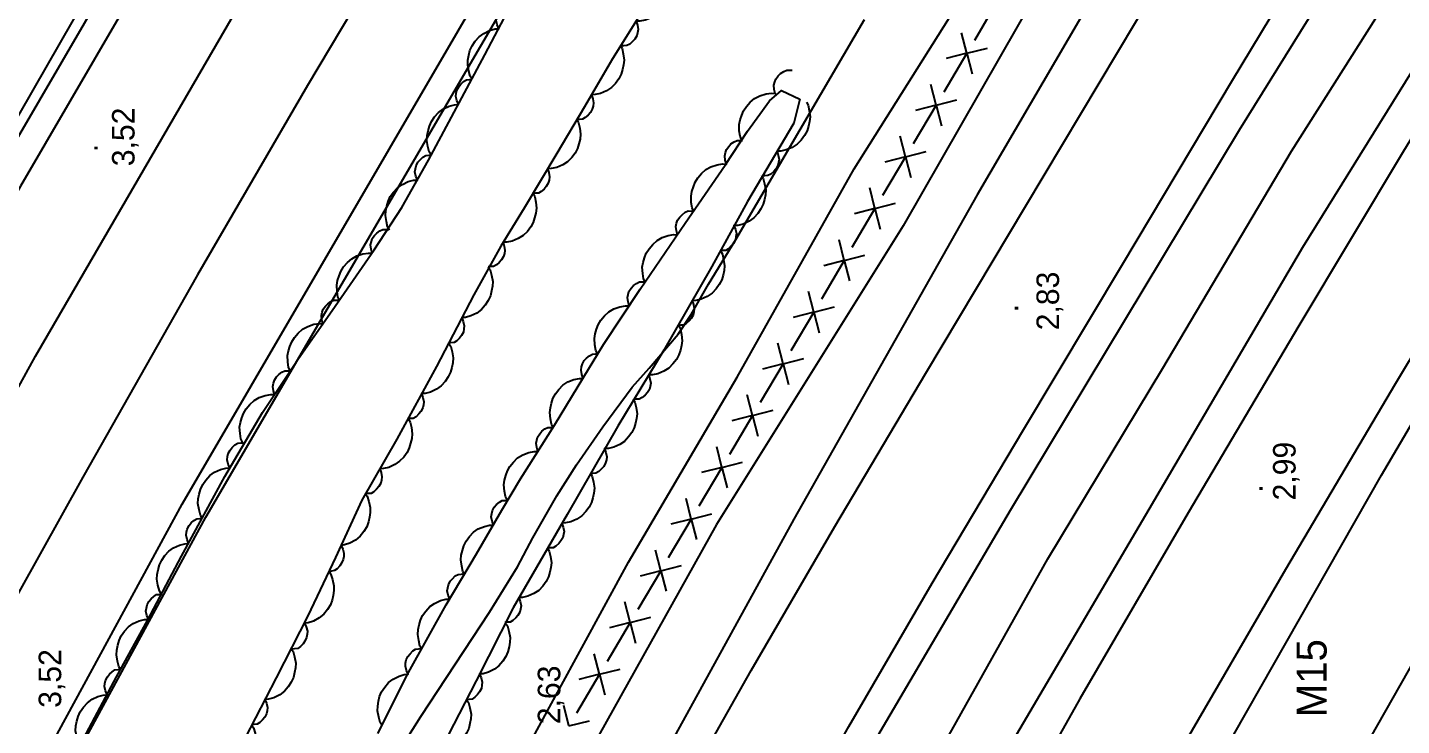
# Model space of a CAD drawing. Extents: x 731154 to 731744, y 4379381 to 4380408.
# Drawn here: x 731353.3 to 731444.7, y 4379858 to 4379904.5 of the extents above; entities that cross this region are included whole.
import ezdxf
from ezdxf.enums import TextEntityAlignment as Align

# ---------------------------------------------------------------- set-up
doc = ezdxf.new("R2010")
doc.units = 0
doc.linetypes.add('DASHED', pattern=[0])
doc.linetypes.add('HIDDEN', pattern=[0])
doc.layers.get('0').update_dxf_attribs({"linetype": 'CONTINUOUS'})
for name, color, linetype in [('1', 7, 'CONTINUOUS'), ('14', 7, 'CONTINUOUS'), ('25', 7, 'CONTINUOUS'), ('33', 7, 'CONTINUOUS'), ('39', 7, 'CONTINUOUS'), ('44', 7, 'CONTINUOUS'), ('48', 7, 'CONTINUOUS'), ('51', 7, 'CONTINUOUS'), ('53', 7, 'CONTINUOUS'), ('8', 7, 'CONTINUOUS'), ('9', 7, 'CONTINUOUS'), ('PATTERN_CLASS', 7, 'CONTINUOUS')]:
    doc.layers.add(name, color=color, linetype=linetype)

msp = doc.modelspace()

# ---------------------------------------------------------------- linework, layer by layer
at = {"layer": '1', "color": 0, "linetype": 'CONTINUOUS'}
for points in [[(731327.65, 4379803.55), (731344.28, 4379837.3), (731363.59, 4379872.78), (731391.14, 4379920.03), (731420.09, 4379966.58), (731447.8, 4380010.21), (731471.68, 4380048.21), (731502.19, 4380096.4), (731528.62, 4380138.02), (731567.83, 4380200)], [(731329.26, 4379802.75), (731345.88, 4379836.46), (731365.16, 4379871.9), (731392.68, 4379919.1), (731421.61, 4379965.62), (731449.32, 4380009.26), (731473.2, 4380047.26), (731503.71, 4380095.44), (731530.14, 4380137.06), (731569.95, 4380200)], [(731388.5, 4380008.96), (731398.7, 4380002.89), (731400.09, 4380002.42), (731401.95, 4380001.75), (731403.63, 4380001.14), (731405.19, 4380000.67), (731406.84, 4380000.32), (731408.59, 4380000.04), (731410.4, 4379999.76), (731412.37, 4379999.44), (731414.57, 4379999.03), (731417.08, 4379998.4), (731412.86, 4379992.17), (731398.99, 4379970.48), (731372.84, 4379928.29), (731352.82, 4379893.92), (731336.1, 4379863.98), (731325.95, 4379845.46), (731308.73, 4379810.77)], [(731411.34, 4379993.14), (731397.47, 4379971.44), (731371.3, 4379929.21), (731351.26, 4379894.82), (731334.52, 4379864.86), (731324.37, 4379846.32)], [(731340.65, 4379858.66), (731353.83, 4379882.62), (731371.8, 4379913.58), (731392.17, 4379947.06), (731413.7, 4379981.71)], [(731416.15, 4379972.78), (731409.74, 4379962.69), (731402.93, 4379951.71), (731395.55, 4379939.67), (731387.53, 4379926.57), (731379.47, 4379913.3), (731371.92, 4379900.64), (731364.6, 4379888.03), (731356.97, 4379874.56), (731348.44, 4379859.27)]]:
    msp.add_lwpolyline(points, dxfattribs=at)
at = {"layer": '14', "color": 0, "linetype": 'CONTINUOUS'}
for points in [[(731363.56, 4379790.37), (731370.14, 4379803.92), (731375.58, 4379814.48), (731380.87, 4379824.35), (731386.09, 4379833.96), (731391.15, 4379843.27), (731396.21, 4379852.44), (731401.45, 4379861.71), (731407.02, 4379871.29), (731413.08, 4379881.48), (731419.74, 4379892.62), (731427.06, 4379904.86), (731434.74, 4379917.58), (731442.44, 4379930.09), (731449.96, 4379942.13), (731457.28, 4379953.75), (731464.93, 4379965.83), (731473.46, 4379979.23)], [(731495.62, 4379977.55), (731487.13, 4379964.07), (731478.41, 4379950.23), (731469.47, 4379936.02), (731460.51, 4379921.69), (731452.17, 4379908.21), (731444.87, 4379896.26), (731437.89, 4379884.63), (731430.53, 4379872.19), (731423.33, 4379859.81), (731416.88, 4379848.38), (731410.67, 4379837.1), (731403.86, 4379824.55), (731395.43, 4379808.76), (731385.3, 4379789.44)], [(731370.34, 4379787.16), (731376.84, 4379800.56), (731382.23, 4379811.01), (731387.48, 4379820.82), (731392.68, 4379830.38), (731397.72, 4379839.65), (731402.75, 4379848.78), (731407.96, 4379857.98), (731413.5, 4379867.51), (731419.53, 4379877.66), (731426.18, 4379888.77), (731433.48, 4379900.98), (731441.14, 4379913.67), (731448.82, 4379926.15), (731456.32, 4379938.15), (731463.62, 4379949.75), (731471.26, 4379961.81), (731479.79, 4379975.21)], [(731501.96, 4379973.54), (731493.47, 4379960.06), (731484.76, 4379946.23), (731475.82, 4379932.04), (731466.88, 4379917.73), (731458.56, 4379904.31), (731451.29, 4379892.38), (731444.34, 4379880.8), (731437, 4379868.42), (731429.84, 4379856.09), (731423.42, 4379844.71), (731417.25, 4379833.48), (731410.47, 4379820.98), (731402.07, 4379805.26), (731391.99, 4379786.06)]]:
    msp.add_lwpolyline(points, dxfattribs=at)
at = {"layer": '25', "color": 0, "linetype": 'HIDDEN'}
msp.add_lwpolyline([(731369.88, 4379770.73), (731383.73, 4379800.09), (731404.41, 4379839.69), (731412.85, 4379854.25), (731421.19, 4379869.14), (731428.84, 4379881.82), (731437.41, 4379896.25), (731445.91, 4379909.69), (731454.43, 4379922.96), (731462.21, 4379935.71), (731471.23, 4379950.48), (731479.3, 4379963.56), (731488.1, 4379977.06), (731495.73, 4379988.83), (731502.84, 4380000.59), (731512.62, 4380015.09)], dxfattribs=at)
at = {"layer": '33', "color": 0, "linetype": 'CONTINUOUS'}
for p, q in [((731417.83, 4379906.21), (731416.31, 4379903.63)), ((731415.8, 4379902.77), (731415.44, 4379904.14)), ((731415.8, 4379902.77), (731417.17, 4379903.12)), ((731415.8, 4379902.77), (731414.27, 4379900.18)), ((731415.8, 4379902.77), (731414.43, 4379902.42)), ((731415.8, 4379902.77), (731416.15, 4379901.4)), ((731413.76, 4379899.32), (731413.41, 4379900.69)), ((731413.76, 4379899.32), (731412.23, 4379896.74)), ((731413.76, 4379899.32), (731412.39, 4379898.97)), ((731413.76, 4379899.32), (731415.13, 4379899.68)), ((731413.76, 4379899.32), (731414.11, 4379897.95)), ((731411.72, 4379895.88), (731411.37, 4379897.25)), ((731411.72, 4379895.88), (731410.2, 4379893.3)), ((731411.72, 4379895.88), (731410.35, 4379895.53)), ((731411.72, 4379895.88), (731413.09, 4379896.23)), ((731411.72, 4379895.88), (731412.08, 4379894.51)), ((731409.69, 4379892.44), (731409.34, 4379893.81)), ((731409.69, 4379892.44), (731408.16, 4379889.86)), ((731409.69, 4379892.44), (731408.32, 4379892.09)), ((731409.69, 4379892.44), (731411.06, 4379892.79)), ((731409.69, 4379892.44), (731410.04, 4379891.07)), ((731407.65, 4379888.99), (731407.3, 4379890.36)), ((731407.65, 4379888.99), (731409.02, 4379889.35)), ((731407.65, 4379888.99), (731406.13, 4379886.41)), ((731407.65, 4379888.99), (731406.28, 4379888.64)), ((731407.65, 4379888.99), (731408, 4379887.62)), ((731405.62, 4379885.55), (731405.26, 4379886.92)), ((731405.62, 4379885.55), (731404.09, 4379882.97)), ((731405.62, 4379885.55), (731404.25, 4379885.2)), ((731405.62, 4379885.55), (731406.99, 4379885.9)), ((731405.62, 4379885.55), (731405.97, 4379884.18)), ((731403.58, 4379882.11), (731403.23, 4379883.48)), ((731403.58, 4379882.11), (731402.05, 4379879.53)), ((731403.58, 4379882.11), (731402.21, 4379881.76)), ((731403.58, 4379882.11), (731404.95, 4379882.46)), ((731403.58, 4379882.11), (731403.93, 4379880.74)), ((731401.54, 4379878.67), (731401.19, 4379880.04)), ((731401.54, 4379878.67), (731400.02, 4379876.08)), ((731401.54, 4379878.67), (731400.17, 4379878.31)), ((731401.54, 4379878.67), (731402.91, 4379879.02)), ((731401.54, 4379878.67), (731401.9, 4379877.3)), ((731399.51, 4379875.22), (731399.16, 4379876.59)), ((731399.51, 4379875.22), (731400.88, 4379875.57)), ((731399.51, 4379875.22), (731397.98, 4379872.64)), ((731399.51, 4379875.22), (731398.14, 4379874.87)), ((731399.51, 4379875.22), (731399.86, 4379873.85)), ((731397.47, 4379871.78), (731397.12, 4379873.15)), ((731397.47, 4379871.78), (731398.84, 4379872.13)), ((731397.47, 4379871.78), (731395.94, 4379869.2)), ((731397.47, 4379871.78), (731396.1, 4379871.43)), ((731397.47, 4379871.78), (731397.82, 4379870.41)), ((731395.44, 4379868.34), (731395.08, 4379869.71)), ((731395.44, 4379868.34), (731393.91, 4379865.75)), ((731395.44, 4379868.34), (731394.07, 4379867.98)), ((731395.44, 4379868.34), (731396.81, 4379868.69)), ((731395.44, 4379868.34), (731395.79, 4379866.97)), ((731393.4, 4379864.89), (731393.05, 4379866.26)), ((731393.4, 4379864.89), (731391.87, 4379862.31)), ((731393.4, 4379864.89), (731392.03, 4379864.54)), ((731393.4, 4379864.89), (731394.77, 4379865.25)), ((731393.4, 4379864.89), (731393.75, 4379863.52)), ((731391.36, 4379861.45), (731391.01, 4379862.82)), ((731391.36, 4379861.45), (731392.73, 4379861.8)), ((731391.36, 4379861.45), (731389.84, 4379858.87)), ((731391.36, 4379861.45), (731389.99, 4379861.1)), ((731391.36, 4379861.45), (731391.72, 4379860.08)), ((731389.33, 4379858.01), (731388.98, 4379859.38)), ((731389.33, 4379858.01), (731390.7, 4379858.36))]:
    msp.add_line(p, q, dxfattribs=at)
at = {"layer": '39', "color": 0, "linetype": 'CONTINUOUS'}
msp.add_lwpolyline([(731657.51, 4380200), (731656.83, 4380198.94), (731603.69, 4380115.3), (731550.16, 4380030.47), (731496.81, 4379945.2), (731466.61, 4379899.4), (731442.11, 4379856.3), (731410.6, 4379801.59), (731366.57, 4379711.54), (731322.95, 4379621.67), (731278.82, 4379531.74), (731234.51, 4379441.59), (731214.19, 4379400)], dxfattribs=at)
at = {"layer": '44', "color": 0, "linetype": 'CONTINUOUS'}
msp.add_lwpolyline([(731377.71, 4379855.86), (731379.46, 4379858.63), (731384.03, 4379865.59), (731385.9, 4379868.6), (731386.92, 4379870.53), (731388.51, 4379873.33), (731389.83, 4379875.38), (731391.59, 4379877.92), (731393.53, 4379880.56), (731394.67, 4379881.81), (731396.59, 4379884.08), (731397.46, 4379885.39), (731398.62, 4379887.4), (731400.44, 4379890.39), (731409, 4379905.03)], dxfattribs=at)
at = {"layer": '51', "color": 0, "linetype": 'CONTINUOUS'}
msp.add_lwpolyline([(731318.06, 4380050.05), (731358.07, 4380024.98), (731410.01, 4379992.55), (731385.93, 4379954.46), (731357.19, 4379906.54), (731334.16, 4379866.36), (731291.94, 4379889.52), (731252.47, 4379912.14), (731229.26, 4379924.5)], dxfattribs=at)
at = {"layer": '53', "color": 0, "linetype": 'CONTINUOUS'}
for points in [[(731395.77, 4379908.15), (731395.88, 4379907.95), (731395.96, 4379907.59), (731396.01, 4379907.17), (731395.97, 4379906.86), (731395.89, 4379906.54), (731395.79, 4379906.24), (731395.63, 4379905.93), (731395.4, 4379905.63), (731395.13, 4379905.35), (731394.8, 4379905.14), (731394.4, 4379904.98), (731394.04, 4379904.9), (731393.79, 4379904.9), (731393.88, 4379904.64), (731393.93, 4379904.35), (731393.89, 4379904.14), (731393.84, 4379903.94), (731393.71, 4379903.71), (731393.56, 4379903.55), (731393.37, 4379903.38), (731393.17, 4379903.28), (731392.97, 4379903.27), (731392.81, 4379903.26)], [(731382.88, 4379901.04), (731382.76, 4379901.24), (731382.66, 4379901.59), (731382.59, 4379902), (731382.6, 4379902.32), (731382.67, 4379902.64), (731382.74, 4379902.95), (731382.89, 4379903.27), (731383.09, 4379903.58), (731383.35, 4379903.87), (731383.66, 4379904.1), (731384.05, 4379904.29), (731384.41, 4379904.39), (731384.65, 4379904.41), (731384.55, 4379904.67), (731384.49, 4379904.95), (731384.51, 4379905.16), (731384.55, 4379905.37), (731384.67, 4379905.6), (731384.8, 4379905.77), (731384.99, 4379905.95), (731385.17, 4379906.07), (731385.37, 4379906.09), (731385.53, 4379906.11)], [(731392.75, 4379903.3), (731392.86, 4379903.09), (731392.94, 4379902.73), (731393, 4379902.32), (731392.96, 4379902), (731392.89, 4379901.69), (731392.8, 4379901.38), (731392.64, 4379901.07), (731392.42, 4379900.77), (731392.15, 4379900.49), (731391.83, 4379900.27), (731391.42, 4379900.1), (731391.07, 4379900.02), (731390.82, 4379900.01), (731390.91, 4379899.75), (731390.96, 4379899.47), (731390.93, 4379899.25), (731390.88, 4379899.05), (731390.75, 4379898.83), (731390.6, 4379898.66), (731390.41, 4379898.49), (731390.22, 4379898.38), (731390.02, 4379898.37), (731389.86, 4379898.36)], [(731400.8, 4379897.03), (731400.71, 4379897.25), (731400.66, 4379897.61), (731400.65, 4379898.03), (731400.72, 4379898.34), (731400.83, 4379898.65), (731400.95, 4379898.94), (731401.14, 4379899.24), (731401.39, 4379899.51), (731401.68, 4379899.76), (731402.03, 4379899.95), (731402.45, 4379900.08), (731402.81, 4379900.12), (731403.06, 4379900.1), (731402.99, 4379900.37), (731402.97, 4379900.66), (731403.02, 4379900.87), (731403.09, 4379901.06), (731403.25, 4379901.27), (731403.41, 4379901.43), (731403.62, 4379901.57), (731403.82, 4379901.66), (731404.02, 4379901.65), (731404.18, 4379901.64)], [(731380.15, 4379896.01), (731380.03, 4379896.21), (731379.94, 4379896.57), (731379.87, 4379896.98), (731379.89, 4379897.3), (731379.96, 4379897.61), (731380.04, 4379897.92), (731380.18, 4379898.24), (731380.39, 4379898.55), (731380.65, 4379898.84), (731380.97, 4379899.07), (731381.36, 4379899.25), (731381.72, 4379899.34), (731381.97, 4379899.36), (731381.87, 4379899.62), (731381.8, 4379899.9), (731381.83, 4379900.12), (731381.87, 4379900.32), (731381.99, 4379900.55), (731382.13, 4379900.72), (731382.32, 4379900.9), (731382.5, 4379901.01), (731382.71, 4379901.03), (731382.86, 4379901.05)], [(731405.13, 4379899.53), (731405.24, 4379899.32), (731405.32, 4379898.96), (731405.37, 4379898.55), (731405.34, 4379898.23), (731405.26, 4379897.92), (731405.17, 4379897.61), (731405, 4379897.3), (731404.78, 4379897), (731404.51, 4379896.72), (731404.18, 4379896.51), (731403.78, 4379896.34), (731403.42, 4379896.26), (731403.18, 4379896.26), (731403.26, 4379896), (731403.31, 4379895.71), (731403.28, 4379895.5), (731403.23, 4379895.3), (731403.1, 4379895.07), (731402.95, 4379894.9), (731402.76, 4379894.74), (731402.57, 4379894.63), (731402.37, 4379894.62), (731402.21, 4379894.61)], [(731389.86, 4379898.36), (731389.97, 4379898.15), (731390.05, 4379897.79), (731390.1, 4379897.38), (731390.07, 4379897.06), (731389.99, 4379896.75), (731389.9, 4379896.44), (731389.73, 4379896.13), (731389.51, 4379895.83), (731389.24, 4379895.55), (731388.91, 4379895.34), (731388.51, 4379895.17), (731388.15, 4379895.1), (731387.9, 4379895.09), (731387.99, 4379894.83), (731388.04, 4379894.55), (731388.01, 4379894.33), (731387.95, 4379894.13), (731387.82, 4379893.91), (731387.67, 4379893.74), (731387.48, 4379893.57), (731387.29, 4379893.47), (731387.09, 4379893.46), (731386.93, 4379893.45)], [(731397.62, 4379892.27), (731397.53, 4379892.49), (731397.47, 4379892.85), (731397.45, 4379893.27), (731397.51, 4379893.58), (731397.61, 4379893.89), (731397.72, 4379894.19), (731397.9, 4379894.49), (731398.14, 4379894.77), (731398.44, 4379895.03), (731398.77, 4379895.22), (731399.19, 4379895.36), (731399.55, 4379895.41), (731399.8, 4379895.4), (731399.73, 4379895.67), (731399.7, 4379895.96), (731399.74, 4379896.17), (731399.81, 4379896.37), (731399.96, 4379896.58), (731400.11, 4379896.74), (731400.32, 4379896.89), (731400.52, 4379896.98), (731400.72, 4379896.98), (731400.88, 4379896.98)], [(731377.38, 4379891.01), (731377.26, 4379891.21), (731377.18, 4379891.57), (731377.11, 4379891.98), (731377.14, 4379892.3), (731377.21, 4379892.61), (731377.29, 4379892.92), (731377.44, 4379893.24), (731377.66, 4379893.54), (731377.92, 4379893.83), (731378.24, 4379894.05), (731378.63, 4379894.23), (731378.99, 4379894.32), (731379.24, 4379894.33), (731379.14, 4379894.59), (731379.08, 4379894.88), (731379.11, 4379895.09), (731379.15, 4379895.29), (731379.28, 4379895.52), (731379.42, 4379895.69), (731379.61, 4379895.86), (731379.8, 4379895.98), (731380, 4379895.99), (731380.16, 4379896.01)], [(731402.14, 4379894.65), (731402.26, 4379894.45), (731402.35, 4379894.09), (731402.42, 4379893.68), (731402.4, 4379893.36), (731402.33, 4379893.04), (731402.25, 4379892.73), (731402.1, 4379892.42), (731401.89, 4379892.11), (731401.63, 4379891.82), (731401.31, 4379891.6), (731400.91, 4379891.41), (731400.56, 4379891.32), (731400.31, 4379891.31), (731400.41, 4379891.05), (731400.47, 4379890.77), (731400.44, 4379890.55), (731400.4, 4379890.35), (731400.28, 4379890.12), (731400.13, 4379889.95), (731399.95, 4379889.77), (731399.76, 4379889.66), (731399.56, 4379889.65), (731399.4, 4379889.63)], [(731386.94, 4379893.44), (731387.05, 4379893.23), (731387.12, 4379892.87), (731387.17, 4379892.46), (731387.13, 4379892.14), (731387.04, 4379891.83), (731386.95, 4379891.52), (731386.78, 4379891.22), (731386.56, 4379890.92), (731386.28, 4379890.64), (731385.95, 4379890.44), (731385.55, 4379890.27), (731385.19, 4379890.2), (731384.94, 4379890.2), (731385.02, 4379889.94), (731385.07, 4379889.65), (731385.03, 4379889.44), (731384.98, 4379889.24), (731384.84, 4379889.02), (731384.69, 4379888.85), (731384.5, 4379888.69), (731384.31, 4379888.58), (731384.1, 4379888.58), (731383.95, 4379888.57)], [(731394.39, 4379887.56), (731394.29, 4379887.77), (731394.24, 4379888.13), (731394.21, 4379888.55), (731394.26, 4379888.86), (731394.36, 4379889.17), (731394.47, 4379889.47), (731394.66, 4379889.77), (731394.9, 4379890.05), (731395.19, 4379890.32), (731395.52, 4379890.51), (731395.94, 4379890.65), (731396.3, 4379890.71), (731396.55, 4379890.69), (731396.48, 4379890.96), (731396.44, 4379891.25), (731396.49, 4379891.46), (731396.55, 4379891.66), (731396.7, 4379891.87), (731396.86, 4379892.03), (731397.06, 4379892.19), (731397.26, 4379892.28), (731397.46, 4379892.27), (731397.62, 4379892.28)], [(731374.05, 4379886.35), (731373.95, 4379886.56), (731373.9, 4379886.92), (731373.88, 4379887.34), (731373.93, 4379887.66), (731374.04, 4379887.96), (731374.15, 4379888.26), (731374.33, 4379888.56), (731374.58, 4379888.84), (731374.87, 4379889.1), (731375.21, 4379889.29), (731375.62, 4379889.43), (731375.98, 4379889.48), (731376.23, 4379889.47), (731376.16, 4379889.74), (731376.13, 4379890.03), (731376.18, 4379890.24), (731376.24, 4379890.44), (731376.39, 4379890.65), (731376.55, 4379890.81), (731376.75, 4379890.96), (731376.95, 4379891.05), (731377.15, 4379891.05), (731377.31, 4379891.04)], [(731399.42, 4379889.62), (731399.54, 4379889.41), (731399.62, 4379889.06), (731399.68, 4379888.64), (731399.65, 4379888.32), (731399.58, 4379888.01), (731399.49, 4379887.7), (731399.33, 4379887.39), (731399.12, 4379887.09), (731398.85, 4379886.8), (731398.53, 4379886.58), (731398.13, 4379886.41), (731397.77, 4379886.32), (731397.52, 4379886.31), (731397.62, 4379886.05), (731397.67, 4379885.77), (731397.64, 4379885.56), (731397.59, 4379885.35), (731397.47, 4379885.13), (731397.32, 4379884.96), (731397.13, 4379884.79), (731396.94, 4379884.68), (731396.74, 4379884.67), (731396.58, 4379884.65)], [(731383.96, 4379888.56), (731384.09, 4379888.36), (731384.18, 4379888), (731384.26, 4379887.59), (731384.24, 4379887.27), (731384.18, 4379886.96), (731384.11, 4379886.64), (731383.96, 4379886.32), (731383.75, 4379886.02), (731383.5, 4379885.72), (731383.19, 4379885.49), (731382.79, 4379885.3), (731382.44, 4379885.2), (731382.19, 4379885.18), (731382.29, 4379884.93), (731382.36, 4379884.64), (731382.34, 4379884.43), (731382.3, 4379884.22), (731382.18, 4379883.99), (731382.04, 4379883.82), (731381.86, 4379883.64), (731381.68, 4379883.52), (731381.47, 4379883.51), (731381.32, 4379883.49)], [(731391.22, 4379882.79), (731391.12, 4379883), (731391.06, 4379883.37), (731391.02, 4379883.79), (731391.08, 4379884.1), (731391.17, 4379884.41), (731391.28, 4379884.71), (731391.45, 4379885.01), (731391.69, 4379885.3), (731391.98, 4379885.57), (731392.31, 4379885.76), (731392.72, 4379885.91), (731393.09, 4379885.97), (731393.33, 4379885.96), (731393.26, 4379886.23), (731393.22, 4379886.52), (731393.26, 4379886.73), (731393.32, 4379886.93), (731393.47, 4379887.15), (731393.62, 4379887.31), (731393.82, 4379887.46), (731394.02, 4379887.56), (731394.22, 4379887.56), (731394.38, 4379887.56)], [(731370.77, 4379881.66), (731370.67, 4379881.87), (731370.62, 4379882.24), (731370.6, 4379882.66), (731370.66, 4379882.97), (731370.76, 4379883.27), (731370.88, 4379883.57), (731371.06, 4379883.87), (731371.31, 4379884.15), (731371.6, 4379884.41), (731371.94, 4379884.6), (731372.35, 4379884.74), (731372.72, 4379884.79), (731372.96, 4379884.78), (731372.89, 4379885.04), (731372.86, 4379885.33), (731372.91, 4379885.54), (731372.98, 4379885.74), (731373.13, 4379885.95), (731373.29, 4379886.11), (731373.49, 4379886.26), (731373.69, 4379886.35), (731373.89, 4379886.35), (731374.05, 4379886.35)], [(731396.63, 4379884.63), (731396.74, 4379884.42), (731396.81, 4379884.06), (731396.86, 4379883.64), (731396.82, 4379883.33), (731396.74, 4379883.01), (731396.64, 4379882.71), (731396.48, 4379882.4), (731396.25, 4379882.1), (731395.98, 4379881.83), (731395.65, 4379881.62), (731395.25, 4379881.45), (731394.88, 4379881.38), (731394.64, 4379881.38), (731394.72, 4379881.11), (731394.77, 4379880.83), (731394.74, 4379880.61), (731394.68, 4379880.41), (731394.55, 4379880.19), (731394.4, 4379880.02), (731394.21, 4379879.86), (731394.01, 4379879.75), (731393.81, 4379879.75), (731393.65, 4379879.74)], [(731381.34, 4379883.47), (731381.46, 4379883.27), (731381.55, 4379882.91), (731381.62, 4379882.5), (731381.6, 4379882.18), (731381.53, 4379881.87), (731381.45, 4379881.56), (731381.3, 4379881.24), (731381.09, 4379880.93), (731380.83, 4379880.64), (731380.51, 4379880.42), (731380.12, 4379880.23), (731379.76, 4379880.14), (731379.51, 4379880.13), (731379.61, 4379879.87), (731379.67, 4379879.59), (731379.65, 4379879.37), (731379.61, 4379879.17), (731379.48, 4379878.94), (731379.34, 4379878.77), (731379.16, 4379878.59), (731378.97, 4379878.48), (731378.77, 4379878.46), (731378.61, 4379878.45)], [(731388.28, 4379877.88), (731388.17, 4379878.09), (731388.1, 4379878.45), (731388.05, 4379878.87), (731388.09, 4379879.18), (731388.17, 4379879.5), (731388.26, 4379879.8), (731388.43, 4379880.11), (731388.65, 4379880.41), (731388.93, 4379880.69), (731389.25, 4379880.9), (731389.66, 4379881.06), (731390.02, 4379881.13), (731390.27, 4379881.14), (731390.18, 4379881.4), (731390.13, 4379881.69), (731390.17, 4379881.9), (731390.22, 4379882.1), (731390.35, 4379882.32), (731390.5, 4379882.49), (731390.69, 4379882.65), (731390.89, 4379882.76), (731391.09, 4379882.77), (731391.25, 4379882.78)], [(731367.6, 4379876.9), (731367.5, 4379877.11), (731367.44, 4379877.47), (731367.41, 4379877.89), (731367.47, 4379878.2), (731367.56, 4379878.51), (731367.67, 4379878.81), (731367.85, 4379879.12), (731368.09, 4379879.4), (731368.37, 4379879.67), (731368.71, 4379879.86), (731369.12, 4379880.01), (731369.48, 4379880.07), (731369.73, 4379880.06), (731369.66, 4379880.32), (731369.62, 4379880.61), (731369.67, 4379880.82), (731369.73, 4379881.02), (731369.87, 4379881.24), (731370.03, 4379881.4), (731370.23, 4379881.55), (731370.43, 4379881.65), (731370.63, 4379881.65), (731370.79, 4379881.65)], [(731393.61, 4379879.77), (731393.72, 4379879.56), (731393.8, 4379879.2), (731393.86, 4379878.79), (731393.83, 4379878.47), (731393.76, 4379878.16), (731393.67, 4379877.85), (731393.51, 4379877.54), (731393.3, 4379877.24), (731393.03, 4379876.95), (731392.71, 4379876.73), (731392.31, 4379876.56), (731391.95, 4379876.48), (731391.7, 4379876.47), (731391.79, 4379876.21), (731391.85, 4379875.92), (731391.82, 4379875.71), (731391.77, 4379875.51), (731391.64, 4379875.28), (731391.5, 4379875.11), (731391.31, 4379874.94), (731391.12, 4379874.83), (731390.92, 4379874.82), (731390.76, 4379874.81)], [(731378.64, 4379878.43), (731378.75, 4379878.23), (731378.84, 4379877.87), (731378.9, 4379877.45), (731378.87, 4379877.14), (731378.79, 4379876.82), (731378.7, 4379876.52), (731378.55, 4379876.2), (731378.33, 4379875.9), (731378.06, 4379875.62), (731377.74, 4379875.4), (731377.34, 4379875.22), (731376.98, 4379875.14), (731376.74, 4379875.13), (731376.83, 4379874.87), (731376.88, 4379874.58), (731376.85, 4379874.37), (731376.81, 4379874.17), (731376.68, 4379873.94), (731376.53, 4379873.77), (731376.34, 4379873.6), (731376.16, 4379873.49), (731375.95, 4379873.48), (731375.8, 4379873.47)], [(731385.21, 4379873.06), (731385.11, 4379873.27), (731385.04, 4379873.63), (731385, 4379874.05), (731385.04, 4379874.36), (731385.13, 4379874.67), (731385.23, 4379874.98), (731385.4, 4379875.28), (731385.63, 4379875.57), (731385.91, 4379875.85), (731386.25, 4379876.05), (731386.65, 4379876.21), (731387.02, 4379876.27), (731387.26, 4379876.27), (731387.18, 4379876.53), (731387.14, 4379876.82), (731387.18, 4379877.03), (731387.24, 4379877.23), (731387.38, 4379877.45), (731387.53, 4379877.62), (731387.72, 4379877.78), (731387.92, 4379877.88), (731388.12, 4379877.88), (731388.28, 4379877.89)], [(731364.92, 4379871.84), (731364.8, 4379872.04), (731364.71, 4379872.39), (731364.64, 4379872.81), (731364.66, 4379873.13), (731364.73, 4379873.44), (731364.81, 4379873.75), (731364.96, 4379874.07), (731365.17, 4379874.37), (731365.43, 4379874.67), (731365.75, 4379874.89), (731366.14, 4379875.07), (731366.5, 4379875.17), (731366.75, 4379875.18), (731366.65, 4379875.44), (731366.59, 4379875.72), (731366.61, 4379875.94), (731366.65, 4379876.14), (731366.78, 4379876.37), (731366.92, 4379876.54), (731367.1, 4379876.72), (731367.29, 4379876.83), (731367.49, 4379876.85), (731367.65, 4379876.86)], [(731390.76, 4379874.81), (731390.87, 4379874.6), (731390.96, 4379874.24), (731391.02, 4379873.83), (731390.99, 4379873.51), (731390.91, 4379873.2), (731390.82, 4379872.89), (731390.67, 4379872.58), (731390.45, 4379872.28), (731390.18, 4379871.99), (731389.86, 4379871.77), (731389.46, 4379871.6), (731389.1, 4379871.52), (731388.85, 4379871.51), (731388.95, 4379871.25), (731389, 4379870.96), (731388.97, 4379870.75), (731388.92, 4379870.54), (731388.79, 4379870.32), (731388.65, 4379870.15), (731388.46, 4379869.98), (731388.27, 4379869.87), (731388.07, 4379869.86), (731387.91, 4379869.85)], [(731375.76, 4379873.49), (731375.89, 4379873.3), (731376, 4379872.95), (731376.1, 4379872.54), (731376.1, 4379872.22), (731376.05, 4379871.9), (731375.99, 4379871.59), (731375.87, 4379871.26), (731375.67, 4379870.94), (731375.43, 4379870.63), (731375.13, 4379870.38), (731374.75, 4379870.18), (731374.4, 4379870.06), (731374.16, 4379870.03), (731374.27, 4379869.78), (731374.35, 4379869.5), (731374.34, 4379869.29), (731374.31, 4379869.08), (731374.2, 4379868.84), (731374.08, 4379868.66), (731373.9, 4379868.47), (731373.72, 4379868.35), (731373.52, 4379868.32), (731373.37, 4379868.29)], [(731382.38, 4379868.08), (731382.27, 4379868.29), (731382.19, 4379868.65), (731382.13, 4379869.06), (731382.16, 4379869.38), (731382.24, 4379869.69), (731382.33, 4379870), (731382.48, 4379870.31), (731382.7, 4379870.61), (731382.97, 4379870.9), (731383.29, 4379871.12), (731383.7, 4379871.29), (731384.05, 4379871.37), (731384.3, 4379871.38), (731384.21, 4379871.64), (731384.16, 4379871.92), (731384.19, 4379872.14), (731384.23, 4379872.34), (731384.36, 4379872.56), (731384.51, 4379872.74), (731384.7, 4379872.9), (731384.89, 4379873.01), (731385.09, 4379873.02), (731385.25, 4379873.03)], [(731362.19, 4379866.81), (731362.07, 4379867.01), (731361.98, 4379867.37), (731361.91, 4379867.78), (731361.93, 4379868.1), (731362, 4379868.41), (731362.08, 4379868.73), (731362.23, 4379869.04), (731362.44, 4379869.35), (731362.7, 4379869.64), (731363.02, 4379869.87), (731363.41, 4379870.05), (731363.77, 4379870.14), (731364.02, 4379870.15), (731363.92, 4379870.41), (731363.85, 4379870.7), (731363.88, 4379870.91), (731363.92, 4379871.11), (731364.05, 4379871.34), (731364.19, 4379871.52), (731364.37, 4379871.69), (731364.56, 4379871.8), (731364.76, 4379871.82), (731364.92, 4379871.84)], [(731387.91, 4379869.85), (731388.02, 4379869.64), (731388.1, 4379869.29), (731388.16, 4379868.87), (731388.13, 4379868.55), (731388.05, 4379868.24), (731387.97, 4379867.93), (731387.81, 4379867.62), (731387.59, 4379867.32), (731387.32, 4379867.03), (731387, 4379866.82), (731386.6, 4379866.64), (731386.24, 4379866.56), (731385.99, 4379866.55), (731386.09, 4379866.29), (731386.14, 4379866.01), (731386.11, 4379865.79), (731386.06, 4379865.59), (731385.93, 4379865.37), (731385.79, 4379865.2), (731385.6, 4379865.03), (731385.41, 4379864.92), (731385.2, 4379864.91), (731385.05, 4379864.89)], [(731373.36, 4379868.3), (731373.49, 4379868.1), (731373.6, 4379867.75), (731373.69, 4379867.34), (731373.69, 4379867.02), (731373.64, 4379866.7), (731373.58, 4379866.39), (731373.45, 4379866.07), (731373.25, 4379865.75), (731373.01, 4379865.44), (731372.7, 4379865.2), (731372.32, 4379864.99), (731371.97, 4379864.88), (731371.72, 4379864.85), (731371.84, 4379864.6), (731371.92, 4379864.32), (731371.9, 4379864.11), (731371.87, 4379863.9), (731371.76, 4379863.66), (731371.63, 4379863.48), (731371.46, 4379863.3), (731371.28, 4379863.17), (731371.07, 4379863.15), (731370.92, 4379863.12)], [(731379.53, 4379863.13), (731379.41, 4379863.33), (731379.33, 4379863.69), (731379.26, 4379864.1), (731379.29, 4379864.42), (731379.36, 4379864.73), (731379.44, 4379865.04), (731379.59, 4379865.36), (731379.81, 4379865.66), (731380.07, 4379865.95), (731380.39, 4379866.17), (731380.79, 4379866.35), (731381.14, 4379866.44), (731381.39, 4379866.45), (731381.29, 4379866.71), (731381.23, 4379867), (731381.26, 4379867.21), (731381.31, 4379867.41), (731381.43, 4379867.64), (731381.57, 4379867.81), (731381.76, 4379867.99), (731381.95, 4379868.1), (731382.15, 4379868.11), (731382.31, 4379868.13)], [(731359.48, 4379861.77), (731359.37, 4379861.97), (731359.28, 4379862.33), (731359.21, 4379862.75), (731359.24, 4379863.06), (731359.31, 4379863.38), (731359.39, 4379863.69), (731359.54, 4379864), (731359.75, 4379864.31), (731360.02, 4379864.6), (731360.33, 4379864.82), (731360.73, 4379865), (731361.09, 4379865.09), (731361.34, 4379865.1), (731361.24, 4379865.36), (731361.18, 4379865.64), (731361.21, 4379865.86), (731361.25, 4379866.06), (731361.38, 4379866.29), (731361.52, 4379866.46), (731361.7, 4379866.63), (731361.89, 4379866.75), (731362.09, 4379866.76), (731362.25, 4379866.78)], [(731385.1, 4379864.86), (731385.23, 4379864.67), (731385.33, 4379864.31), (731385.41, 4379863.9), (731385.4, 4379863.58), (731385.34, 4379863.27), (731385.27, 4379862.95), (731385.13, 4379862.63), (731384.93, 4379862.32), (731384.67, 4379862.02), (731384.37, 4379861.79), (731383.98, 4379861.59), (731383.62, 4379861.49), (731383.38, 4379861.47), (731383.48, 4379861.21), (731383.55, 4379860.93), (731383.53, 4379860.72), (731383.5, 4379860.51), (731383.38, 4379860.28), (731383.24, 4379860.1), (731383.07, 4379859.92), (731382.88, 4379859.8), (731382.68, 4379859.78), (731382.52, 4379859.76)], [(731370.85, 4379863.16), (731370.97, 4379862.96), (731371.07, 4379862.6), (731371.15, 4379862.19), (731371.13, 4379861.87), (731371.07, 4379861.56), (731371, 4379861.24), (731370.85, 4379860.92), (731370.65, 4379860.61), (731370.39, 4379860.32), (731370.08, 4379860.09), (731369.69, 4379859.89), (731369.33, 4379859.8), (731369.09, 4379859.78), (731369.19, 4379859.52), (731369.26, 4379859.24), (731369.24, 4379859.02), (731369.2, 4379858.82), (731369.08, 4379858.59), (731368.94, 4379858.41), (731368.76, 4379858.23), (731368.58, 4379858.12), (731368.38, 4379858.1), (731368.22, 4379858.08)], [(731376.89, 4379858.05), (731376.77, 4379858.25), (731376.67, 4379858.6), (731376.58, 4379859.02), (731376.6, 4379859.33), (731376.66, 4379859.65), (731376.72, 4379859.96), (731376.86, 4379860.28), (731377.07, 4379860.6), (731377.32, 4379860.9), (731377.63, 4379861.13), (731378.02, 4379861.33), (731378.37, 4379861.43), (731378.62, 4379861.45), (731378.51, 4379861.71), (731378.44, 4379861.99), (731378.46, 4379862.2), (731378.49, 4379862.41), (731378.61, 4379862.64), (731378.75, 4379862.82), (731378.93, 4379863), (731379.11, 4379863.12), (731379.31, 4379863.14), (731379.47, 4379863.16)], [(731356.79, 4379856.72), (731356.67, 4379856.92), (731356.58, 4379857.28), (731356.5, 4379857.69), (731356.52, 4379858.01), (731356.59, 4379858.33), (731356.66, 4379858.64), (731356.81, 4379858.96), (731357.02, 4379859.26), (731357.28, 4379859.56), (731357.59, 4379859.79), (731357.98, 4379859.97), (731358.34, 4379860.07), (731358.59, 4379860.08), (731358.49, 4379860.34), (731358.42, 4379860.63), (731358.44, 4379860.84), (731358.48, 4379861.04), (731358.61, 4379861.27), (731358.75, 4379861.45), (731358.93, 4379861.62), (731359.11, 4379861.74), (731359.32, 4379861.76), (731359.47, 4379861.78)], [(731382.51, 4379859.76), (731382.64, 4379859.57), (731382.73, 4379859.21), (731382.81, 4379858.8), (731382.8, 4379858.48), (731382.73, 4379858.17), (731382.66, 4379857.85), (731382.52, 4379857.53), (731382.32, 4379857.22), (731382.06, 4379856.93), (731381.75, 4379856.69), (731381.36, 4379856.5), (731381, 4379856.4), (731380.76, 4379856.38), (731380.86, 4379856.13), (731380.93, 4379855.84), (731380.91, 4379855.63), (731380.87, 4379855.42), (731380.75, 4379855.19), (731380.61, 4379855.02), (731380.43, 4379854.84), (731380.25, 4379854.72), (731380.05, 4379854.7), (731379.89, 4379854.68)], [(731368.21, 4379858.08), (731368.34, 4379857.88), (731368.44, 4379857.53), (731368.52, 4379857.12), (731368.5, 4379856.8), (731368.44, 4379856.48), (731368.37, 4379856.17), (731368.23, 4379855.85), (731368.03, 4379855.54), (731367.77, 4379855.24), (731367.46, 4379855), (731367.07, 4379854.81), (731366.72, 4379854.71), (731366.47, 4379854.69), (731366.58, 4379854.43), (731366.65, 4379854.15), (731366.63, 4379853.94), (731366.59, 4379853.73), (731366.47, 4379853.5), (731366.34, 4379853.32), (731366.16, 4379853.15), (731365.97, 4379853.03), (731365.77, 4379853.01), (731365.61, 4379852.98)]]:
    msp.add_lwpolyline(points, dxfattribs=at)
at = {"layer": '8', "color": 0, "linetype": 'DASHED'}
msp.add_lwpolyline([(731353.31, 4379792.53), (731360.36, 4379806.82), (731369.54, 4379825.13), (731378.23, 4379841.36), (731385.46, 4379854.53), (731393.28, 4379868.9), (731400.52, 4379881.23), (731408.31, 4379895.08), (731415.68, 4379906.8), (731421.75, 4379916.96), (731425.28, 4379924.63), (731425.63, 4379925.23), (731430.1, 4379932.46), (731436.61, 4379941.89), (731443.21, 4379953.23), (731449.57, 4379964.64), (731455.87, 4379975.05)], dxfattribs=at)
at = {"layer": '8', "color": 0, "linetype": 'CONTINUOUS'}
msp.add_lwpolyline([(731459.36, 4379972.79), (731449.12, 4379956.54), (731436.58, 4379935.11), (731430.01, 4379924.5), (731423.07, 4379911.4), (731411.56, 4379891.3), (731399.15, 4379871.42), (731386.41, 4379848.61), (731372.21, 4379821.15), (731364.17, 4379804.38), (731357.75, 4379791.12)], dxfattribs=at)
at = {"layer": '9', "color": 0, "linetype": 'HIDDEN'}
for points in [[(731371.83, 4379785.82), (731382.08, 4379806.07), (731394.71, 4379829.65), (731406.41, 4379851.44), (731418.72, 4379872.37), (731433.94, 4379897.69), (731445.06, 4379915.57), (731455.9, 4379933.03), (731476.03, 4379965.36), (731503.26, 4380008.55), (731524.77, 4380042.76), (731552.67, 4380086.48), (731562.7, 4380102.96), (731572.27, 4380117.46), (731584.85, 4380137.23), (731599.25, 4380159.89), (731614.72, 4380183.76), (731624.81, 4380200)], [(731634.57, 4380200), (731627.21, 4380188.28), (731611.46, 4380163.96), (731598.41, 4380143.25), (731585.2, 4380122.16), (731567.92, 4380094.98), (731548.39, 4380064.61), (731527.57, 4380031.52), (731514.51, 4380011), (731496.55, 4379981.79), (731472.84, 4379944.91), (731450.6, 4379909.94), (731438.13, 4379889.85), (731427.91, 4379872.42), (731417.12, 4379854.04), (731406.78, 4379835.46), (731394.27, 4379811.26), (731380.95, 4379785.25), (731376.07, 4379775.19)], [(731387.18, 4379770.19), (731397.58, 4379791.87), (731412.43, 4379820.94), (731429.03, 4379849.46), (731443.4, 4379874.71), (731458.89, 4379901.04), (731476.85, 4379929.96), (731496.21, 4379960), (731514.62, 4379988.96), (731514.88, 4379989.16), (731523.34, 4380003.05), (731533.54, 4380018.27), (731545.75, 4380036.91), (731561.48, 4380062.46), (731576.1, 4380085.91), (731589.71, 4380107.51), (731603.52, 4380128.96), (731616.2, 4380149.15), (731627.76, 4380167.28), (731639.08, 4380185.16), (731648.9, 4380200)], [(731459.3, 4379963.09), (731451.69, 4379950.84), (731439.18, 4379929.96), (731428.61, 4379914.09), (731416.5, 4379893.35), (731404.3, 4379871.77), (731393.86, 4379852.81), (731382.62, 4379833.42), (731369.96, 4379808.69), (731361.97, 4379792.51)]]:
    msp.add_lwpolyline(points, dxfattribs=at)
at = {"layer": 'PATTERN_CLASS', "color": 0, "linetype": 'CONTINUOUS'}
for points in [[(731398.78, 4379913.02), (731396.55, 4379909.44), (731394.27, 4379905.67), (731392.23, 4379902.41), (731390.36, 4379899.21), (731388.52, 4379896.11), (731386.34, 4379892.46), (731384.79, 4379889.94), (731383, 4379886.71), (731380.51, 4379881.94), (731377.87, 4379877.09), (731375.55, 4379873.04), (731373.79, 4379869.21), (731371.96, 4379865.33), (731369.84, 4379861.21), (731367.77, 4379857.21), (731365.76, 4379853.27), (731363.35, 4379848.81), (731361.23, 4379844.83), (731359.98, 4379842.71), (731359.18, 4379841.19), (731356.39, 4379834.94), (731354.08, 4379829.48), (731351.94, 4379825.31)], [(731357.04, 4379857.19), (731359.21, 4379861.28), (731361.28, 4379865.02), (731363.54, 4379869.3), (731366.42, 4379874.6), (731368.93, 4379878.88), (731371.33, 4379882.46), (731373.57, 4379885.66), (731376.37, 4379889.69), (731378.21, 4379892.5), (731379.97, 4379895.67), (731383.73, 4379902.66), (731385.25, 4379905.57)], [(731376.62, 4379857.51), (731378.66, 4379861.56), (731381.16, 4379866.06), (731383.18, 4379869.46), (731384.87, 4379872.38), (731386.1, 4379874.46), (731388.37, 4379878.03), (731389.94, 4379880.62), (731391.62, 4379883.4), (731394.06, 4379887.08), (731397.06, 4379891.46), (731399.73, 4379895.32), (731401.2, 4379897.58), (731402.68, 4379899.6), (731403.46, 4379900.29), (731404.69, 4379899.71)], [(731404.69, 4379899.71), (731404.3, 4379898.13), (731401.2, 4379892.92), (731398.83, 4379888.58), (731395.65, 4379883.02), (731392.57, 4379877.96), (731389.2, 4379872.09), (731385.61, 4379865.87), (731383.16, 4379861.02), (731380.54, 4379855.94)]]:
    msp.add_lwpolyline(points, dxfattribs=at)

# ---------------------------------------------------------------- texts
at = {"layer": '39', "color": 0, "linetype": 'CONTINUOUS'}
msp.add_text('M15  ', height=2, rotation=90, dxfattribs=at).set_placement((731438.76, 4379861.93), align=Align.MIDDLE)
at = {"layer": '48', "color": 0, "linetype": 'CONTINUOUS'}
for s, p in [(' 3,52', (731360.42, 4379894.7)), ('.', (731357.97, 4379896.19)), (' 2,83', (731421.94, 4379883.78)), ('.', (731419.22, 4379885.54)), (' 2,99', (731437.68, 4379872.46)), ('.', (731435.5, 4379873.54)), (' 3,52', (731355.54, 4379858.66)), (' 2,63', (731388.75, 4379857.57))]:
    msp.add_text(s, height=1.5, rotation=90, dxfattribs=at).set_placement(p)

# ---------------------------------------------------------------- meshes
at = {"color": 0, "linetype": 'CONTINUOUS'}
mesh = msp.add_polyface(dxfattribs=at)
corners = [(731154.5, 4379381), (731154.5, 4379381), (731154.5, 4379571.962), (731462.5, 4379381), (731154.5, 4379746.493), (731744, 4379381), (731154.5, 4380407.5), (731744, 4380042.007), (731744, 4380407.5)]
mesh.append_faces([[corners[k] for k in face] for face in [(0, 1, 3, 2), (2, 3, 5, 4), (4, 5, 7, 6), (6, 7, 8, 8)]], dxfattribs={"vtx0": -1, "vtx2": -1, "color": 0})
mesh = msp.add_polyface(dxfattribs=at)
corners = [(731164.5, 4379391), (731164.5, 4379391), (731164.5, 4379575.762), (731462.5, 4379391), (731164.5, 4379744.093), (731734, 4379391), (731164.5, 4380211), (731734, 4379857.907), (731462.5, 4380211), (731734, 4380042.668), (731734, 4380211)]
mesh.append_faces([[corners[k] for k in face] for face in [(0, 1, 3, 2), (2, 3, 5, 4), (4, 5, 7, 6), (6, 7, 9, 8), (8, 9, 10, 10)]], dxfattribs={"vtx0": -1, "vtx2": -1, "color": 0})

doc.saveas('drawing.dxf')
